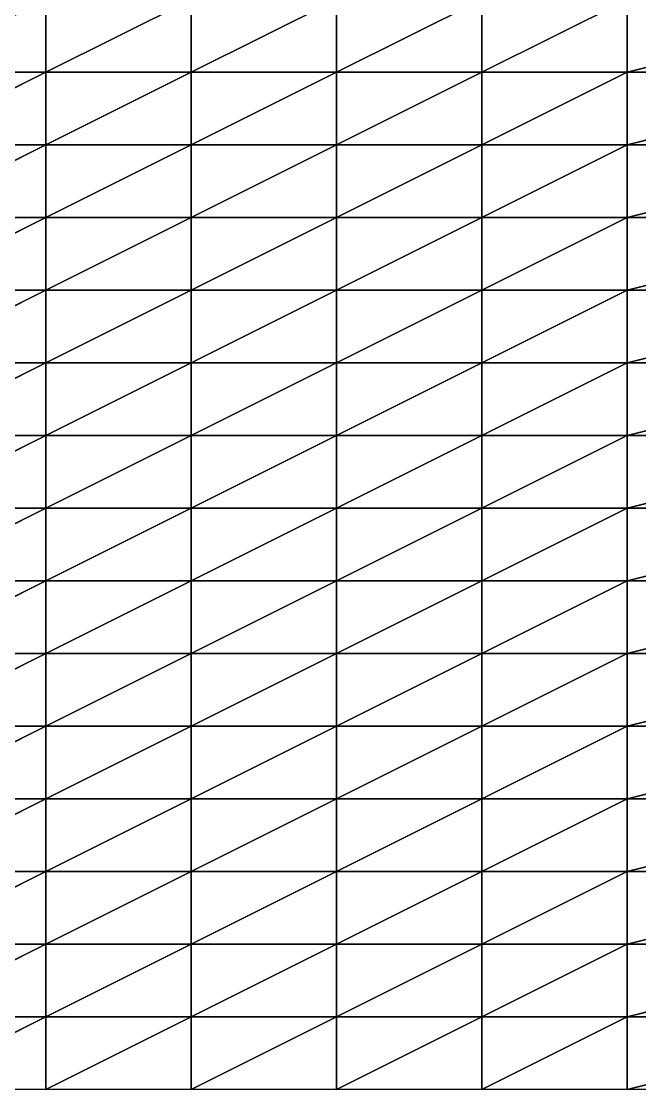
# Model space of a CAD drawing. Header units: metres. Extents: x -2000 to 14750, y -2250 to 1500.
# Drawn here: x 8458 to 9521, y -2250 to -413 of the extents above; entities that cross this region are included whole.
import ezdxf

# ---------------------------------------------------------------- set-up
doc = ezdxf.new("R2010")
doc.units = ezdxf.units.M

msp = doc.modelspace()

# ---------------------------------------------------------------- linework, layer by layer
for p, q in [((8750, -375, -6548.4863), (8500, -500, -6571.196)), ((8500, -500, -6571.196), (8500, -375, -6547.937)), ((8500, -500, -6571.196), (8750, -375, -6548.4863)), ((8500, -375, -6547.937), (8500, -500, -6571.196)), ((9000, -375, -6497.1846), (8750, -500, -6560.159)), ((8750, -500, -6560.159), (8750, -375, -6548.4863)), ((8750, -500, -6560.159), (9000, -375, -6497.1846)), ((8750, -375, -6548.4863), (8750, -500, -6560.159)), ((9250, -375, -6503.163), (9000, -500, -6502.1147)), ((9000, -500, -6502.1147), (9000, -375, -6497.1846)), ((9000, -500, -6502.1147), (9250, -375, -6503.163)), ((9000, -375, -6497.1846), (9000, -500, -6502.1147)), ((9500, -375, -6504.5596), (9250, -500, -6499.071)), ((9250, -500, -6499.071), (9250, -375, -6503.163)), ((9250, -500, -6499.071), (9500, -375, -6504.5596)), ((9250, -375, -6503.163), (9250, -500, -6499.071)), ((10000, -375, -6554.4004), (9500, -500, -6506.6465)), ((9500, -500, -6506.6465), (9500, -375, -6504.5596)), ((9500, -500, -6506.6465), (10000, -375, -6554.4004)), ((9500, -375, -6504.5596), (9500, -500, -6506.6465)), ((8500, -500, -6571.196), (8250, -500, -6501.991)), ((8500, -500, -6571.196), (8250, -625, -6507.585)), ((8250, -500, -6501.991), (8500, -500, -6571.196)), ((8250, -625, -6507.585), (8500, -500, -6571.196)), ((8750, -500, -6560.159), (8500, -500, -6571.196)), ((8750, -500, -6560.159), (8500, -625, -6577.751)), ((8500, -625, -6577.751), (8500, -500, -6571.196)), ((8500, -500, -6571.196), (8750, -500, -6560.159)), ((8500, -625, -6577.751), (8750, -500, -6560.159)), ((8500, -500, -6571.196), (8500, -625, -6577.751)), ((9000, -500, -6502.1147), (8750, -500, -6560.159)), ((9000, -500, -6502.1147), (8750, -625, -6567.053)), ((8750, -625, -6567.053), (8750, -500, -6560.159)), ((8750, -500, -6560.159), (9000, -500, -6502.1147)), ((8750, -625, -6567.053), (9000, -500, -6502.1147)), ((8750, -500, -6560.159), (8750, -625, -6567.053)), ((9250, -500, -6499.071), (9000, -500, -6502.1147)), ((9250, -500, -6499.071), (9000, -625, -6508.0796)), ((9000, -625, -6508.0796), (9000, -500, -6502.1147)), ((9000, -500, -6502.1147), (9250, -500, -6499.071)), ((9000, -625, -6508.0796), (9250, -500, -6499.071)), ((9000, -500, -6502.1147), (9000, -625, -6508.0796)), ((9500, -500, -6506.6465), (9250, -500, -6499.071)), ((9500, -500, -6506.6465), (9250, -625, -6498.233)), ((9250, -625, -6498.233), (9250, -500, -6499.071)), ((9250, -500, -6499.071), (9500, -500, -6506.6465)), ((9250, -625, -6498.233), (9500, -500, -6506.6465)), ((9250, -500, -6499.071), (9250, -625, -6498.233)), ((10000, -500, -6576.538), (9500, -500, -6506.6465)), ((10000, -500, -6576.538), (9500, -625, -6502.2383)), ((9500, -625, -6502.2383), (9500, -500, -6506.6465)), ((9500, -500, -6506.6465), (10000, -500, -6576.538)), ((9500, -625, -6502.2383), (10000, -500, -6576.538)), ((9500, -500, -6506.6465), (9500, -625, -6502.2383)), ((8500, -625, -6577.751), (8250, -625, -6507.585)), ((8500, -625, -6577.751), (8250, -750, -6506.7656)), ((8250, -625, -6507.585), (8500, -625, -6577.751)), ((8250, -750, -6506.7656), (8500, -625, -6577.751)), ((8750, -625, -6567.053), (8500, -625, -6577.751)), ((8750, -625, -6567.053), (8500, -750, -6574.908)), ((8500, -750, -6574.908), (8500, -625, -6577.751)), ((8500, -625, -6577.751), (8750, -625, -6567.053)), ((8500, -750, -6574.908), (8750, -625, -6567.053)), ((8500, -625, -6577.751), (8500, -750, -6574.908)), ((9000, -625, -6508.0796), (8750, -625, -6567.053)), ((9000, -625, -6508.0796), (8750, -750, -6572.963)), ((8750, -750, -6572.963), (8750, -625, -6567.053)), ((8750, -625, -6567.053), (9000, -625, -6508.0796)), ((8750, -750, -6572.963), (9000, -625, -6508.0796)), ((8750, -625, -6567.053), (8750, -750, -6572.963)), ((9250, -625, -6498.233), (9000, -625, -6508.0796)), ((9250, -625, -6498.233), (9000, -750, -6506.418)), ((9000, -750, -6506.418), (9000, -625, -6508.0796)), ((9000, -625, -6508.0796), (9250, -625, -6498.233)), ((9000, -750, -6506.418), (9250, -625, -6498.233)), ((9000, -625, -6508.0796), (9000, -750, -6506.418)), ((9500, -625, -6502.2383), (9250, -625, -6498.233)), ((9500, -625, -6502.2383), (9250, -750, -6500.659)), ((9250, -750, -6500.659), (9250, -625, -6498.233)), ((9250, -625, -6498.233), (9500, -625, -6502.2383)), ((9250, -750, -6500.659), (9500, -625, -6502.2383)), ((9250, -625, -6498.233), (9250, -750, -6500.659)), ((10000, -625, -6584.8604), (9500, -625, -6502.2383)), ((10000, -625, -6584.8604), (9500, -750, -6499.2812)), ((9500, -750, -6499.2812), (9500, -625, -6502.2383)), ((9500, -625, -6502.2383), (10000, -625, -6584.8604)), ((9500, -750, -6499.2812), (10000, -625, -6584.8604)), ((9500, -625, -6502.2383), (9500, -750, -6499.2812)), ((8500, -750, -6574.908), (8250, -750, -6506.7656)), ((8500, -750, -6574.908), (8250, -875, -6507.8413)), ((8250, -750, -6506.7656), (8500, -750, -6574.908)), ((8250, -875, -6507.8413), (8500, -750, -6574.908)), ((8750, -750, -6572.963), (8500, -750, -6574.908)), ((8750, -750, -6572.963), (8500, -875, -6572.7754)), ((8500, -875, -6572.7754), (8500, -750, -6574.908)), ((8500, -750, -6574.908), (8750, -750, -6572.963)), ((8500, -875, -6572.7754), (8750, -750, -6572.963)), ((8500, -750, -6574.908), (8500, -875, -6572.7754)), ((9000, -750, -6506.418), (8750, -750, -6572.963)), ((9000, -750, -6506.418), (8750, -875, -6575.911)), ((8750, -875, -6575.911), (8750, -750, -6572.963)), ((8750, -750, -6572.963), (9000, -750, -6506.418)), ((8750, -875, -6575.911), (9000, -750, -6506.418)), ((8750, -750, -6572.963), (8750, -875, -6575.911)), ((9250, -750, -6500.659), (9000, -750, -6506.418)), ((9250, -750, -6500.659), (9000, -875, -6503.772)), ((9000, -875, -6503.772), (9000, -750, -6506.418)), ((9000, -750, -6506.418), (9250, -750, -6500.659)), ((9000, -875, -6503.772), (9250, -750, -6500.659)), ((9000, -750, -6506.418), (9000, -875, -6503.772)), ((9500, -750, -6499.2812), (9250, -750, -6500.659)), ((9500, -750, -6499.2812), (9250, -875, -6498.508)), ((9250, -875, -6498.508), (9250, -750, -6500.659)), ((9250, -750, -6500.659), (9500, -750, -6499.2812)), ((9250, -875, -6498.508), (9500, -750, -6499.2812)), ((9250, -750, -6500.659), (9250, -875, -6498.508)), ((10000, -750, -6586.371), (9500, -750, -6499.2812)), ((10000, -750, -6586.371), (9500, -875, -6496.3105)), ((9500, -875, -6496.3105), (9500, -750, -6499.2812)), ((9500, -750, -6499.2812), (10000, -750, -6586.371)), ((9500, -875, -6496.3105), (10000, -750, -6586.371)), ((9500, -750, -6499.2812), (9500, -875, -6496.3105)), ((8500, -875, -6572.7754), (8250, -875, -6507.8413)), ((8500, -875, -6572.7754), (8250, -1000, -6505.058)), ((8250, -875, -6507.8413), (8500, -875, -6572.7754)), ((8250, -1000, -6505.058), (8500, -875, -6572.7754)), ((8750, -875, -6575.911), (8500, -875, -6572.7754)), ((8750, -875, -6575.911), (8500, -1000, -6568.207)), ((8500, -1000, -6568.207), (8500, -875, -6572.7754)), ((8500, -875, -6572.7754), (8750, -875, -6575.911)), ((8500, -1000, -6568.207), (8750, -875, -6575.911)), ((8500, -875, -6572.7754), (8500, -1000, -6568.207)), ((9000, -875, -6503.772), (8750, -875, -6575.911)), ((9000, -875, -6503.772), (8750, -1000, -6575.4897)), ((8750, -1000, -6575.4897), (8750, -875, -6575.911)), ((8750, -875, -6575.911), (9000, -875, -6503.772)), ((8750, -1000, -6575.4897), (9000, -875, -6503.772)), ((8750, -875, -6575.911), (8750, -1000, -6575.4897)), ((9250, -875, -6498.508), (9000, -875, -6503.772)), ((9250, -875, -6498.508), (9000, -1000, -6499.4185)), ((9000, -1000, -6499.4185), (9000, -875, -6503.772)), ((9000, -875, -6503.772), (9250, -875, -6498.508)), ((9000, -1000, -6499.4185), (9250, -875, -6498.508)), ((9000, -875, -6503.772), (9000, -1000, -6499.4185)), ((9500, -875, -6496.3105), (9250, -875, -6498.508)), ((9500, -875, -6496.3105), (9250, -1000, -6499.144)), ((9250, -1000, -6499.144), (9250, -875, -6498.508)), ((9250, -875, -6498.508), (9500, -875, -6496.3105)), ((9250, -1000, -6499.144), (9500, -875, -6496.3105)), ((9250, -875, -6498.508), (9250, -1000, -6499.144)), ((10000, -875, -6583.3174), (9500, -875, -6496.3105)), ((10000, -875, -6583.3174), (9500, -1000, -6495.624)), ((9500, -1000, -6495.624), (9500, -875, -6496.3105)), ((9500, -875, -6496.3105), (10000, -875, -6583.3174)), ((9500, -1000, -6495.624), (10000, -875, -6583.3174)), ((9500, -875, -6496.3105), (9500, -1000, -6495.624)), ((8500, -1000, -6568.207), (8250, -1000, -6505.058)), ((8500, -1000, -6568.207), (8250, -1125, -6501.9683)), ((8250, -1000, -6505.058), (8500, -1000, -6568.207)), ((8250, -1125, -6501.9683), (8500, -1000, -6568.207)), ((8750, -1000, -6575.4897), (8500, -1000, -6568.207)), ((8750, -1000, -6575.4897), (8500, -1125, -6546.3945)), ((8500, -1125, -6546.3945), (8500, -1000, -6568.207)), ((8500, -1000, -6568.207), (8750, -1000, -6575.4897)), ((8500, -1125, -6546.3945), (8750, -1000, -6575.4897)), ((8500, -1000, -6568.207), (8500, -1125, -6546.3945)), ((9000, -1000, -6499.4185), (8750, -1000, -6575.4897)), ((9000, -1000, -6499.4185), (8750, -1125, -6576.6523)), ((8750, -1125, -6576.6523), (8750, -1000, -6575.4897)), ((8750, -1000, -6575.4897), (9000, -1000, -6499.4185)), ((8750, -1125, -6576.6523), (9000, -1000, -6499.4185)), ((8750, -1000, -6575.4897), (8750, -1125, -6576.6523)), ((9250, -1000, -6499.144), (9000, -1000, -6499.4185)), ((9250, -1000, -6499.144), (9000, -1125, -6493.8477)), ((9000, -1125, -6493.8477), (9000, -1000, -6499.4185)), ((9000, -1000, -6499.4185), (9250, -1000, -6499.144)), ((9000, -1125, -6493.8477), (9250, -1000, -6499.144)), ((9000, -1000, -6499.4185), (9000, -1125, -6493.8477)), ((9500, -1000, -6495.624), (9250, -1000, -6499.144)), ((9500, -1000, -6495.624), (9250, -1125, -6494.8184)), ((9250, -1125, -6494.8184), (9250, -1000, -6499.144)), ((9250, -1000, -6499.144), (9500, -1000, -6495.624)), ((9250, -1125, -6494.8184), (9500, -1000, -6495.624)), ((9250, -1000, -6499.144), (9250, -1125, -6494.8184)), ((10000, -1000, -6576.332), (9500, -1000, -6495.624)), ((10000, -1000, -6576.332), (9500, -1125, -6498.302)), ((9500, -1125, -6498.302), (9500, -1000, -6495.624)), ((9500, -1000, -6495.624), (10000, -1000, -6576.332)), ((9500, -1125, -6498.302), (10000, -1000, -6576.332)), ((9500, -1000, -6495.624), (9500, -1125, -6498.302)), ((8500, -1125, -6546.3945), (8250, -1125, -6501.9683)), ((8500, -1125, -6546.3945), (8250, -1250, -6491.1514)), ((8250, -1125, -6501.9683), (8500, -1125, -6546.3945)), ((8250, -1250, -6491.1514), (8500, -1125, -6546.3945)), ((8750, -1125, -6576.6523), (8500, -1125, -6546.3945)), ((8750, -1125, -6576.6523), (8500, -1250, -6515.5366)), ((8500, -1250, -6515.5366), (8500, -1125, -6546.3945)), ((8500, -1125, -6546.3945), (8750, -1125, -6576.6523)), ((8500, -1250, -6515.5366), (8750, -1125, -6576.6523)), ((8500, -1125, -6546.3945), (8500, -1250, -6515.5366)), ((9000, -1125, -6493.8477), (8750, -1125, -6576.6523)), ((9000, -1125, -6493.8477), (8750, -1250, -6571.5986)), ((8750, -1250, -6571.5986), (8750, -1125, -6576.6523)), ((8750, -1125, -6576.6523), (9000, -1125, -6493.8477)), ((8750, -1250, -6571.5986), (9000, -1125, -6493.8477)), ((8750, -1125, -6576.6523), (8750, -1250, -6571.5986)), ((9250, -1125, -6494.8184), (9000, -1125, -6493.8477)), ((9250, -1125, -6494.8184), (9000, -1250, -6495.7886)), ((9000, -1250, -6495.7886), (9000, -1125, -6493.8477)), ((9000, -1125, -6493.8477), (9250, -1125, -6494.8184)), ((9000, -1250, -6495.7886), (9250, -1125, -6494.8184)), ((9000, -1125, -6493.8477), (9000, -1250, -6495.7886)), ((9500, -1125, -6498.302), (9250, -1125, -6494.8184)), ((9500, -1125, -6498.302), (9250, -1250, -6496.5254)), ((9250, -1250, -6496.5254), (9250, -1125, -6494.8184)), ((9250, -1125, -6494.8184), (9500, -1125, -6498.302)), ((9250, -1250, -6496.5254), (9500, -1125, -6498.302)), ((9250, -1125, -6494.8184), (9250, -1250, -6496.5254)), ((10000, -1125, -6554.762), (9500, -1125, -6498.302)), ((10000, -1125, -6554.762), (9500, -1250, -6502.8975)), ((9500, -1250, -6502.8975), (9500, -1125, -6498.302)), ((9500, -1125, -6498.302), (10000, -1125, -6554.762)), ((9500, -1250, -6502.8975), (10000, -1125, -6554.762)), ((9500, -1125, -6498.302), (9500, -1250, -6502.8975)), ((8500, -1250, -6515.5366), (8250, -1250, -6491.1514)), ((8500, -1250, -6515.5366), (8250, -1375, -6486.061)), ((8250, -1250, -6491.1514), (8500, -1250, -6515.5366)), ((8250, -1375, -6486.061), (8500, -1250, -6515.5366)), ((8750, -1250, -6571.5986), (8500, -1250, -6515.5366)), ((8750, -1250, -6571.5986), (8500, -1375, -6484.1934)), ((8500, -1375, -6484.1934), (8500, -1250, -6515.5366)), ((8500, -1250, -6515.5366), (8750, -1250, -6571.5986)), ((8500, -1375, -6484.1934), (8750, -1250, -6571.5986)), ((8500, -1250, -6515.5366), (8500, -1375, -6484.1934)), ((9000, -1250, -6495.7886), (8750, -1250, -6571.5986)), ((9000, -1250, -6495.7886), (8750, -1375, -6568.875)), ((8750, -1375, -6568.875), (8750, -1250, -6571.5986)), ((8750, -1250, -6571.5986), (9000, -1250, -6495.7886)), ((8750, -1375, -6568.875), (9000, -1250, -6495.7886)), ((8750, -1250, -6571.5986), (8750, -1375, -6568.875)), ((9250, -1250, -6496.5254), (9000, -1250, -6495.7886)), ((9250, -1250, -6496.5254), (9000, -1375, -6495.894)), ((9000, -1375, -6495.894), (9000, -1250, -6495.7886)), ((9000, -1250, -6495.7886), (9250, -1250, -6496.5254)), ((9000, -1375, -6495.894), (9250, -1250, -6496.5254)), ((9000, -1250, -6495.7886), (9000, -1375, -6495.894)), ((9500, -1250, -6502.8975), (9250, -1250, -6496.5254)), ((9500, -1250, -6502.8975), (9250, -1375, -6499.501)), ((9250, -1375, -6499.501), (9250, -1250, -6496.5254)), ((9250, -1250, -6496.5254), (9500, -1250, -6502.8975)), ((9250, -1375, -6499.501), (9500, -1250, -6502.8975)), ((9250, -1250, -6496.5254), (9250, -1375, -6499.501)), ((10000, -1250, -6526.3945), (9500, -1250, -6502.8975)), ((10000, -1250, -6526.3945), (9500, -1375, -6508.1206)), ((9500, -1375, -6508.1206), (9500, -1250, -6502.8975)), ((9500, -1250, -6502.8975), (10000, -1250, -6526.3945)), ((9500, -1375, -6508.1206), (10000, -1250, -6526.3945)), ((9500, -1250, -6502.8975), (9500, -1375, -6508.1206)), ((8500, -1375, -6484.1934), (8250, -1375, -6486.061)), ((8500, -1375, -6484.1934), (8250, -1500, -6487.805)), ((8250, -1375, -6486.061), (8500, -1375, -6484.1934)), ((8250, -1500, -6487.805), (8500, -1375, -6484.1934)), ((8750, -1375, -6568.875), (8500, -1375, -6484.1934)), ((8750, -1375, -6568.875), (8500, -1500, -6448.712)), ((8500, -1500, -6448.712), (8500, -1375, -6484.1934)), ((8500, -1375, -6484.1934), (8750, -1375, -6568.875)), ((8500, -1500, -6448.712), (8750, -1375, -6568.875)), ((8500, -1375, -6484.1934), (8500, -1500, -6448.712)), ((9000, -1375, -6495.894), (8750, -1375, -6568.875)), ((9000, -1375, -6495.894), (8750, -1500, -6560.2554)), ((8750, -1500, -6560.2554), (8750, -1375, -6568.875)), ((8750, -1375, -6568.875), (9000, -1375, -6495.894)), ((8750, -1500, -6560.2554), (9000, -1375, -6495.894)), ((8750, -1375, -6568.875), (8750, -1500, -6560.2554)), ((9250, -1375, -6499.501), (9000, -1375, -6495.894)), ((9250, -1375, -6499.501), (9000, -1500, -6499.318)), ((9000, -1500, -6499.318), (9000, -1375, -6495.894)), ((9000, -1375, -6495.894), (9250, -1375, -6499.501)), ((9000, -1500, -6499.318), (9250, -1375, -6499.501)), ((9000, -1375, -6495.894), (9000, -1500, -6499.318)), ((9500, -1375, -6508.1206), (9250, -1375, -6499.501)), ((9500, -1375, -6508.1206), (9250, -1500, -6505.7085)), ((9250, -1500, -6505.7085), (9250, -1375, -6499.501)), ((9250, -1375, -6499.501), (9500, -1375, -6508.1206)), ((9250, -1500, -6505.7085), (9500, -1375, -6508.1206)), ((9250, -1375, -6499.501), (9250, -1500, -6505.7085)), ((10000, -1375, -6496.9375), (9500, -1375, -6508.1206)), ((10000, -1375, -6496.9375), (9500, -1500, -6500.8193)), ((9500, -1500, -6500.8193), (9500, -1375, -6508.1206)), ((9500, -1375, -6508.1206), (10000, -1375, -6496.9375)), ((9500, -1500, -6500.8193), (10000, -1375, -6496.9375)), ((9500, -1375, -6508.1206), (9500, -1500, -6500.8193)), ((8500, -1500, -6448.712), (8250, -1500, -6487.805)), ((8500, -1500, -6448.712), (8250, -1625, -6492.6895)), ((8250, -1500, -6487.805), (8500, -1500, -6448.712)), ((8250, -1625, -6492.6895), (8500, -1500, -6448.712)), ((8750, -1500, -6560.2554), (8500, -1500, -6448.712)), ((8750, -1500, -6560.2554), (8500, -1625, -6421.832)), ((8500, -1625, -6421.832), (8500, -1500, -6448.712)), ((8500, -1500, -6448.712), (8750, -1500, -6560.2554)), ((8500, -1625, -6421.832), (8750, -1500, -6560.2554)), ((8500, -1500, -6448.712), (8500, -1625, -6421.832)), ((9000, -1500, -6499.318), (8750, -1500, -6560.2554)), ((9000, -1500, -6499.318), (8750, -1625, -6555.7144)), ((8750, -1625, -6555.7144), (8750, -1500, -6560.2554)), ((8750, -1500, -6560.2554), (9000, -1500, -6499.318)), ((8750, -1625, -6555.7144), (9000, -1500, -6499.318)), ((8750, -1500, -6560.2554), (8750, -1625, -6555.7144)), ((9250, -1500, -6505.7085), (9000, -1500, -6499.318)), ((9250, -1500, -6505.7085), (9000, -1625, -6505.644)), ((9000, -1625, -6505.644), (9000, -1500, -6499.318)), ((9000, -1500, -6499.318), (9250, -1500, -6505.7085)), ((9000, -1625, -6505.644), (9250, -1500, -6505.7085)), ((9000, -1500, -6499.318), (9000, -1625, -6505.644)), ((9500, -1500, -6500.8193), (9250, -1500, -6505.7085)), ((9500, -1500, -6500.8193), (9250, -1625, -6512.1904)), ((9250, -1625, -6512.1904), (9250, -1500, -6505.7085)), ((9250, -1500, -6505.7085), (9500, -1500, -6500.8193)), ((9250, -1625, -6512.1904), (9500, -1500, -6500.8193)), ((9250, -1500, -6505.7085), (9250, -1625, -6512.1904)), ((10000, -1500, -6469.7876), (9500, -1500, -6500.8193)), ((10000, -1500, -6469.7876), (9500, -1625, -6493.042)), ((9500, -1625, -6493.042), (9500, -1500, -6500.8193)), ((9500, -1500, -6500.8193), (10000, -1500, -6469.7876)), ((9500, -1625, -6493.042), (10000, -1500, -6469.7876)), ((9500, -1500, -6500.8193), (9500, -1625, -6493.042)), ((8500, -1625, -6421.832), (8250, -1625, -6492.6895)), ((8500, -1625, -6421.832), (8250, -1750, -6502.385)), ((8250, -1625, -6492.6895), (8500, -1625, -6421.832)), ((8250, -1750, -6502.385), (8500, -1625, -6421.832)), ((8750, -1625, -6555.7144), (8500, -1625, -6421.832)), ((8750, -1625, -6555.7144), (8500, -1750, -6413.0205)), ((8500, -1750, -6413.0205), (8500, -1625, -6421.832)), ((8500, -1625, -6421.832), (8750, -1625, -6555.7144)), ((8500, -1750, -6413.0205), (8750, -1625, -6555.7144)), ((8500, -1625, -6421.832), (8500, -1750, -6413.0205)), ((9000, -1625, -6505.644), (8750, -1625, -6555.7144)), ((9000, -1625, -6505.644), (8750, -1750, -6546.2935)), ((8750, -1750, -6546.2935), (8750, -1625, -6555.7144)), ((8750, -1625, -6555.7144), (9000, -1625, -6505.644)), ((8750, -1750, -6546.2935), (9000, -1625, -6505.644)), ((8750, -1625, -6555.7144), (8750, -1750, -6546.2935)), ((9250, -1625, -6512.1904), (9000, -1625, -6505.644)), ((9250, -1625, -6512.1904), (9000, -1750, -6509.3154)), ((9000, -1750, -6509.3154), (9000, -1625, -6505.644)), ((9000, -1625, -6505.644), (9250, -1625, -6512.1904)), ((9000, -1750, -6509.3154), (9250, -1625, -6512.1904)), ((9000, -1625, -6505.644), (9000, -1750, -6509.3154)), ((9500, -1625, -6493.042), (9250, -1625, -6512.1904)), ((9500, -1625, -6493.042), (9250, -1750, -6513.3257)), ((9250, -1750, -6513.3257), (9250, -1625, -6512.1904)), ((9250, -1625, -6512.1904), (9500, -1625, -6493.042)), ((9250, -1750, -6513.3257), (9500, -1625, -6493.042)), ((9250, -1625, -6512.1904), (9250, -1750, -6513.3257)), ((10000, -1625, -6444.5146), (9500, -1625, -6493.042)), ((10000, -1625, -6444.5146), (9500, -1750, -6492.726)), ((9500, -1750, -6492.726), (9500, -1625, -6493.042)), ((9500, -1625, -6493.042), (10000, -1625, -6444.5146)), ((9500, -1750, -6492.726), (10000, -1625, -6444.5146)), ((9500, -1625, -6493.042), (9500, -1750, -6492.726)), ((8500, -1750, -6413.0205), (8250, -1750, -6502.385)), ((8500, -1750, -6413.0205), (8250, -1875, -6508.0156)), ((8250, -1750, -6502.385), (8500, -1750, -6413.0205)), ((8250, -1875, -6508.0156), (8500, -1750, -6413.0205)), ((8750, -1750, -6546.2935), (8500, -1750, -6413.0205)), ((8750, -1750, -6546.2935), (8500, -1875, -6412.59)), ((8500, -1875, -6412.59), (8500, -1750, -6413.0205)), ((8500, -1750, -6413.0205), (8750, -1750, -6546.2935)), ((8500, -1875, -6412.59), (8750, -1750, -6546.2935)), ((8500, -1750, -6413.0205), (8500, -1875, -6412.59)), ((9000, -1750, -6509.3154), (8750, -1750, -6546.2935)), ((9000, -1750, -6509.3154), (8750, -1875, -6537.367)), ((8750, -1875, -6537.367), (8750, -1750, -6546.2935)), ((8750, -1750, -6546.2935), (9000, -1750, -6509.3154)), ((8750, -1875, -6537.367), (9000, -1750, -6509.3154)), ((8750, -1750, -6546.2935), (8750, -1875, -6537.367)), ((9250, -1750, -6513.3257), (9000, -1750, -6509.3154)), ((9250, -1750, -6513.3257), (9000, -1875, -6505.713)), ((9000, -1875, -6505.713), (9000, -1750, -6509.3154)), ((9000, -1750, -6509.3154), (9250, -1750, -6513.3257)), ((9000, -1875, -6505.713), (9250, -1750, -6513.3257)), ((9000, -1750, -6509.3154), (9000, -1875, -6505.713)), ((9500, -1750, -6492.726), (9250, -1750, -6513.3257)), ((9500, -1750, -6492.726), (9250, -1875, -6513.646)), ((9250, -1875, -6513.646), (9250, -1750, -6513.3257)), ((9250, -1750, -6513.3257), (9500, -1750, -6492.726)), ((9250, -1875, -6513.646), (9500, -1750, -6492.726)), ((9250, -1750, -6513.3257), (9250, -1875, -6513.646)), ((10000, -1750, -6425.2104), (9500, -1750, -6492.726)), ((10000, -1750, -6425.2104), (9500, -1875, -6495.3857)), ((9500, -1875, -6495.3857), (9500, -1750, -6492.726)), ((9500, -1750, -6492.726), (10000, -1750, -6425.2104)), ((9500, -1875, -6495.3857), (10000, -1750, -6425.2104)), ((9500, -1750, -6492.726), (9500, -1875, -6495.3857)), ((8500, -1875, -6412.59), (8250, -1875, -6508.0156)), ((8500, -1875, -6412.59), (8250, -2000, -6507.796)), ((8250, -1875, -6508.0156), (8500, -1875, -6412.59)), ((8250, -2000, -6507.796), (8500, -1875, -6412.59)), ((8750, -1875, -6537.367), (8500, -1875, -6412.59)), ((8750, -1875, -6537.367), (8500, -2000, -6417.323)), ((8500, -2000, -6417.323), (8500, -1875, -6412.59)), ((8500, -1875, -6412.59), (8750, -1875, -6537.367)), ((8500, -2000, -6417.323), (8750, -1875, -6537.367)), ((8500, -1875, -6412.59), (8500, -2000, -6417.323)), ((9000, -1875, -6505.713), (8750, -1875, -6537.367)), ((9000, -1875, -6505.713), (8750, -2000, -6523.259)), ((8750, -2000, -6523.259), (8750, -1875, -6537.367)), ((8750, -1875, -6537.367), (9000, -1875, -6505.713)), ((8750, -2000, -6523.259), (9000, -1875, -6505.713)), ((8750, -1875, -6537.367), (8750, -2000, -6523.259)), ((9250, -1875, -6513.646), (9000, -1875, -6505.713)), ((9250, -1875, -6513.646), (9000, -2000, -6502.824)), ((9000, -2000, -6502.824), (9000, -1875, -6505.713)), ((9000, -1875, -6505.713), (9250, -1875, -6513.646)), ((9000, -2000, -6502.824), (9250, -1875, -6513.646)), ((9000, -1875, -6505.713), (9000, -2000, -6502.824)), ((9500, -1875, -6495.3857), (9250, -1875, -6513.646)), ((9500, -1875, -6495.3857), (9250, -2000, -6508.8027)), ((9250, -2000, -6508.8027), (9250, -1875, -6513.646)), ((9250, -1875, -6513.646), (9500, -1875, -6495.3857)), ((9250, -2000, -6508.8027), (9500, -1875, -6495.3857)), ((9250, -1875, -6513.646), (9250, -2000, -6508.8027)), ((10000, -1875, -6415.7485), (9500, -1875, -6495.3857)), ((10000, -1875, -6415.7485), (9500, -2000, -6500.5674)), ((9500, -2000, -6500.5674), (9500, -1875, -6495.3857)), ((9500, -1875, -6495.3857), (10000, -1875, -6415.7485)), ((9500, -2000, -6500.5674), (10000, -1875, -6415.7485)), ((9500, -1875, -6495.3857), (9500, -2000, -6500.5674)), ((8500, -2000, -6417.323), (8250, -2000, -6507.796)), ((8500, -2000, -6417.323), (8250, -2125, -6504.706)), ((8250, -2000, -6507.796), (8500, -2000, -6417.323)), ((8250, -2125, -6504.706), (8500, -2000, -6417.323)), ((8750, -2000, -6523.259), (8500, -2000, -6417.323)), ((8750, -2000, -6523.259), (8500, -2125, -6431.871)), ((8500, -2125, -6431.871), (8500, -2000, -6417.323)), ((8500, -2000, -6417.323), (8750, -2000, -6523.259)), ((8500, -2125, -6431.871), (8750, -2000, -6523.259)), ((8500, -2000, -6417.323), (8500, -2125, -6431.871)), ((9000, -2000, -6502.824), (8750, -2000, -6523.259)), ((9000, -2000, -6502.824), (8750, -2125, -6512.3413)), ((8750, -2125, -6512.3413), (8750, -2000, -6523.259)), ((8750, -2000, -6523.259), (9000, -2000, -6502.824)), ((8750, -2125, -6512.3413), (9000, -2000, -6502.824)), ((8750, -2000, -6523.259), (8750, -2125, -6512.3413)), ((9250, -2000, -6508.8027), (9000, -2000, -6502.824)), ((9250, -2000, -6508.8027), (9000, -2125, -6502.3667)), ((9000, -2125, -6502.3667), (9000, -2000, -6502.824)), ((9000, -2000, -6502.824), (9250, -2000, -6508.8027)), ((9000, -2125, -6502.3667), (9250, -2000, -6508.8027)), ((9000, -2000, -6502.824), (9000, -2125, -6502.3667)), ((9500, -2000, -6500.5674), (9250, -2000, -6508.8027)), ((9500, -2000, -6500.5674), (9250, -2125, -6500.385)), ((9250, -2125, -6500.385), (9250, -2000, -6508.8027)), ((9250, -2000, -6508.8027), (9500, -2000, -6500.5674)), ((9250, -2125, -6500.385), (9500, -2000, -6500.5674)), ((9250, -2000, -6508.8027), (9250, -2125, -6500.385)), ((10000, -2000, -6413.5146), (9500, -2000, -6500.5674)), ((10000, -2000, -6413.5146), (9500, -2125, -6509.238)), ((9500, -2125, -6509.238), (9500, -2000, -6500.5674)), ((9500, -2000, -6500.5674), (10000, -2000, -6413.5146)), ((9500, -2125, -6509.238), (10000, -2000, -6413.5146)), ((9500, -2000, -6500.5674), (9500, -2125, -6509.238)), ((8500, -2125, -6431.871), (8250, -2125, -6504.706)), ((8500, -2125, -6431.871), (8250, -2250, -6504.358)), ((8250, -2125, -6504.706), (8500, -2125, -6431.871)), ((8250, -2250, -6504.358), (8500, -2125, -6431.871)), ((8750, -2125, -6512.3413), (8500, -2125, -6431.871)), ((8750, -2125, -6512.3413), (8500, -2250, -6458.2246)), ((8500, -2250, -6458.2246), (8500, -2125, -6431.871)), ((8500, -2125, -6431.871), (8750, -2125, -6512.3413)), ((8500, -2250, -6458.2246), (8750, -2125, -6512.3413)), ((8500, -2125, -6431.871), (8500, -2250, -6458.2246)), ((9000, -2125, -6502.3667), (8750, -2125, -6512.3413)), ((9000, -2125, -6502.3667), (8750, -2250, -6496.0264)), ((8750, -2250, -6496.0264), (8750, -2125, -6512.3413)), ((8750, -2125, -6512.3413), (9000, -2125, -6502.3667)), ((8750, -2250, -6496.0264), (9000, -2125, -6502.3667)), ((8750, -2125, -6512.3413), (8750, -2250, -6496.0264)), ((9250, -2125, -6500.385), (9000, -2125, -6502.3667)), ((9250, -2125, -6500.385), (9000, -2250, -6499.8125)), ((9000, -2250, -6499.8125), (9000, -2125, -6502.3667)), ((9000, -2125, -6502.3667), (9250, -2125, -6500.385)), ((9000, -2250, -6499.8125), (9250, -2125, -6500.385)), ((9000, -2125, -6502.3667), (9000, -2250, -6499.8125)), ((9500, -2125, -6509.238), (9250, -2125, -6500.385)), ((9500, -2125, -6509.238), (9250, -2250, -6498.2466)), ((9250, -2250, -6498.2466), (9250, -2125, -6500.385)), ((9250, -2125, -6500.385), (9500, -2125, -6509.238)), ((9250, -2250, -6498.2466), (9500, -2125, -6509.238)), ((9250, -2125, -6500.385), (9250, -2250, -6498.2466)), ((10000, -2125, -6411.995), (9500, -2125, -6509.238)), ((10000, -2125, -6411.995), (9500, -2250, -6507.3745)), ((9500, -2250, -6507.3745), (9500, -2125, -6509.238)), ((9500, -2125, -6509.238), (10000, -2125, -6411.995)), ((9500, -2250, -6507.3745), (10000, -2125, -6411.995)), ((9500, -2125, -6509.238), (9500, -2250, -6507.3745)), ((8500, -2250, -6458.2246), (8250, -2250, -6504.358)), ((8750, -2250, -6496.0264), (8500, -2250, -6458.2246)), ((9000, -2250, -6499.8125), (8750, -2250, -6496.0264)), ((9250, -2250, -6498.2466), (9000, -2250, -6499.8125)), ((9500, -2250, -6507.3745), (9250, -2250, -6498.2466)), ((10000, -2250, -6417.218), (9500, -2250, -6507.3745))]:
    msp.add_line(p, q)
for points in [[(8500, -375, -6547.937), (8250, -500, -6501.991), (8250, -375, -6497.647), (8250, -374.9999, -6497.647)], [(8250, -500, -6501.991), (8500, -375, -6547.937), (8500, -500, -6571.196), (8500, -499.9999, -6571.196)], [(8750, -375, -6548.4863), (8500, -500, -6571.196), (8500, -375, -6547.937), (8500, -374.9999, -6547.937)], [(8500, -500, -6571.196), (8750, -375, -6548.4863), (8750, -500, -6560.159), (8750, -499.9999, -6560.159)], [(9000, -375, -6497.1846), (8750, -500, -6560.159), (8750, -375, -6548.4863), (8750, -374.9999, -6548.4863)], [(8750, -500, -6560.159), (9000, -375, -6497.1846), (9000, -500, -6502.1147), (9000, -499.9999, -6502.1147)], [(9250, -375, -6503.163), (9000, -500, -6502.1147), (9000, -375, -6497.1846), (9000, -374.9999, -6497.1846)], [(9000, -500, -6502.1147), (9250, -375, -6503.163), (9250, -500, -6499.071), (9250, -499.9999, -6499.071)], [(9500, -375, -6504.5596), (9250, -500, -6499.071), (9250, -375, -6503.163), (9250, -374.9999, -6503.163)], [(9250, -500, -6499.071), (9500, -375, -6504.5596), (9500, -500, -6506.6465), (9500, -499.9999, -6506.6465)], [(10000, -375, -6554.4004), (9500, -500, -6506.6465), (9500, -375, -6504.5596), (9500, -374.9999, -6504.5596)], [(9500, -500, -6506.6465), (10000, -375, -6554.4004), (10000, -500, -6576.538), (10000, -499.9999, -6576.538)], [(8500, -500, -6571.196), (8250, -625, -6507.585), (8250, -500, -6501.991), (8250, -499.9999, -6501.991)], [(8250, -625, -6507.585), (8500, -500, -6571.196), (8500, -625, -6577.751), (8500, -624.9999, -6577.751)], [(8750, -500, -6560.159), (8500, -625, -6577.751), (8500, -500, -6571.196), (8500, -499.9999, -6571.196)], [(8500, -625, -6577.751), (8750, -500, -6560.159), (8750, -625, -6567.053), (8750, -624.9999, -6567.053)], [(9000, -500, -6502.1147), (8750, -625, -6567.053), (8750, -500, -6560.159), (8750, -499.9999, -6560.159)], [(8750, -625, -6567.053), (9000, -500, -6502.1147), (9000, -625, -6508.0796), (9000, -624.9999, -6508.0796)], [(9250, -500, -6499.071), (9000, -625, -6508.0796), (9000, -500, -6502.1147), (9000, -499.9999, -6502.1147)], [(9000, -625, -6508.0796), (9250, -500, -6499.071), (9250, -625, -6498.233), (9250, -624.9999, -6498.233)], [(9500, -500, -6506.6465), (9250, -625, -6498.233), (9250, -500, -6499.071), (9250, -499.9999, -6499.071)], [(9250, -625, -6498.233), (9500, -500, -6506.6465), (9500, -625, -6502.2383), (9500, -624.9999, -6502.2383)], [(10000, -500, -6576.538), (9500, -625, -6502.2383), (9500, -500, -6506.6465), (9500, -499.9999, -6506.6465)], [(9500, -625, -6502.2383), (10000, -500, -6576.538), (10000, -625, -6584.8604), (10000, -624.9999, -6584.8604)], [(8500, -625, -6577.751), (8250, -750, -6506.7656), (8250, -625, -6507.585), (8250, -624.9999, -6507.585)], [(8250, -750, -6506.7656), (8500, -625, -6577.751), (8500, -750, -6574.908), (8500, -749.9999, -6574.908)], [(8750, -625, -6567.053), (8500, -750, -6574.908), (8500, -625, -6577.751), (8500, -624.9999, -6577.751)], [(8500, -750, -6574.908), (8750, -625, -6567.053), (8750, -750, -6572.963), (8750, -749.9999, -6572.963)], [(9000, -625, -6508.0796), (8750, -750, -6572.963), (8750, -625, -6567.053), (8750, -624.9999, -6567.053)], [(8750, -750, -6572.963), (9000, -625, -6508.0796), (9000, -750, -6506.418), (9000, -749.9999, -6506.418)], [(9250, -625, -6498.233), (9000, -750, -6506.418), (9000, -625, -6508.0796), (9000, -624.9999, -6508.0796)], [(9000, -750, -6506.418), (9250, -625, -6498.233), (9250, -750, -6500.659), (9250, -749.9999, -6500.659)], [(9500, -625, -6502.2383), (9250, -750, -6500.659), (9250, -625, -6498.233), (9250, -624.9999, -6498.233)], [(9250, -750, -6500.659), (9500, -625, -6502.2383), (9500, -750, -6499.2812), (9500, -749.9999, -6499.2812)], [(10000, -625, -6584.8604), (9500, -750, -6499.2812), (9500, -625, -6502.2383), (9500, -624.9999, -6502.2383)], [(9500, -750, -6499.2812), (10000, -625, -6584.8604), (10000, -750, -6586.371), (10000, -749.9999, -6586.371)], [(8500, -750, -6574.908), (8250, -875, -6507.8413), (8250, -750, -6506.7656), (8250, -749.9999, -6506.7656)], [(8250, -875, -6507.8413), (8500, -750, -6574.908), (8500, -875, -6572.7754), (8500, -874.9999, -6572.7754)], [(8750, -750, -6572.963), (8500, -875, -6572.7754), (8500, -750, -6574.908), (8500, -749.9999, -6574.908)], [(8500, -875, -6572.7754), (8750, -750, -6572.963), (8750, -875, -6575.911), (8750, -874.9999, -6575.911)], [(9000, -750, -6506.418), (8750, -875, -6575.911), (8750, -750, -6572.963), (8750, -749.9999, -6572.963)], [(8750, -875, -6575.911), (9000, -750, -6506.418), (9000, -875, -6503.772), (9000, -874.9999, -6503.772)], [(9250, -750, -6500.659), (9000, -875, -6503.772), (9000, -750, -6506.418), (9000, -749.9999, -6506.418)], [(9000, -875, -6503.772), (9250, -750, -6500.659), (9250, -875, -6498.508), (9250, -874.9999, -6498.508)], [(9500, -750, -6499.2812), (9250, -875, -6498.508), (9250, -750, -6500.659), (9250, -749.9999, -6500.659)], [(9250, -875, -6498.508), (9500, -750, -6499.2812), (9500, -875, -6496.3105), (9500, -874.9999, -6496.3105)], [(10000, -750, -6586.371), (9500, -875, -6496.3105), (9500, -750, -6499.2812), (9500, -749.9999, -6499.2812)], [(9500, -875, -6496.3105), (10000, -750, -6586.371), (10000, -875, -6583.3174), (10000, -874.9999, -6583.3174)], [(8500, -875, -6572.7754), (8250, -1000, -6505.058), (8250, -875, -6507.8413), (8250, -874.9999, -6507.8413)], [(8250, -1000, -6505.058), (8500, -875, -6572.7754), (8500, -1000, -6568.207), (8500, -999.9999, -6568.207)], [(8750, -875, -6575.911), (8500, -1000, -6568.207), (8500, -875, -6572.7754), (8500, -874.9999, -6572.7754)], [(8500, -1000, -6568.207), (8750, -875, -6575.911), (8750, -1000, -6575.4897), (8750, -999.9999, -6575.4897)], [(9000, -875, -6503.772), (8750, -1000, -6575.4897), (8750, -875, -6575.911), (8750, -874.9999, -6575.911)], [(8750, -1000, -6575.4897), (9000, -875, -6503.772), (9000, -1000, -6499.4185), (9000, -999.9999, -6499.4185)], [(9250, -875, -6498.508), (9000, -1000, -6499.4185), (9000, -875, -6503.772), (9000, -874.9999, -6503.772)], [(9000, -1000, -6499.4185), (9250, -875, -6498.508), (9250, -1000, -6499.144), (9250, -999.9999, -6499.144)], [(9500, -875, -6496.3105), (9250, -1000, -6499.144), (9250, -875, -6498.508), (9250, -874.9999, -6498.508)], [(9250, -1000, -6499.144), (9500, -875, -6496.3105), (9500, -1000, -6495.624), (9500, -999.9999, -6495.624)], [(10000, -875, -6583.3174), (9500, -1000, -6495.624), (9500, -875, -6496.3105), (9500, -874.9999, -6496.3105)], [(9500, -1000, -6495.624), (10000, -875, -6583.3174), (10000, -1000, -6576.332), (10000, -999.9999, -6576.332)], [(8500, -1000, -6568.207), (8250, -1125, -6501.9683), (8250, -1000, -6505.058), (8250, -999.9999, -6505.058)], [(8250, -1125, -6501.9683), (8500, -1000, -6568.207), (8500, -1125, -6546.3945), (8500, -1124.9999, -6546.3945)], [(8750, -1000, -6575.4897), (8500, -1125, -6546.3945), (8500, -1000, -6568.207), (8500, -999.9999, -6568.207)], [(8500, -1125, -6546.3945), (8750, -1000, -6575.4897), (8750, -1125, -6576.6523), (8750, -1124.9999, -6576.6523)], [(9000, -1000, -6499.4185), (8750, -1125, -6576.6523), (8750, -1000, -6575.4897), (8750, -999.9999, -6575.4897)], [(8750, -1125, -6576.6523), (9000, -1000, -6499.4185), (9000, -1125, -6493.8477), (9000, -1124.9999, -6493.8477)], [(9250, -1000, -6499.144), (9000, -1125, -6493.8477), (9000, -1000, -6499.4185), (9000, -999.9999, -6499.4185)], [(9000, -1125, -6493.8477), (9250, -1000, -6499.144), (9250, -1125, -6494.8184), (9250, -1124.9999, -6494.8184)], [(9500, -1000, -6495.624), (9250, -1125, -6494.8184), (9250, -1000, -6499.144), (9250, -999.9999, -6499.144)], [(9250, -1125, -6494.8184), (9500, -1000, -6495.624), (9500, -1125, -6498.302), (9500, -1124.9999, -6498.302)], [(10000, -1000, -6576.332), (9500, -1125, -6498.302), (9500, -1000, -6495.624), (9500, -999.9999, -6495.624)], [(9500, -1125, -6498.302), (10000, -1000, -6576.332), (10000, -1125, -6554.762), (10000, -1124.9999, -6554.762)], [(8500, -1125, -6546.3945), (8250, -1250, -6491.1514), (8250, -1125, -6501.9683), (8250, -1124.9999, -6501.9683)], [(8250, -1250, -6491.1514), (8500, -1125, -6546.3945), (8500, -1250, -6515.5366), (8500, -1249.9999, -6515.5366)], [(8750, -1125, -6576.6523), (8500, -1250, -6515.5366), (8500, -1125, -6546.3945), (8500, -1124.9999, -6546.3945)], [(8500, -1250, -6515.5366), (8750, -1125, -6576.6523), (8750, -1250, -6571.5986), (8750, -1249.9999, -6571.5986)], [(9000, -1125, -6493.8477), (8750, -1250, -6571.5986), (8750, -1125, -6576.6523), (8750, -1124.9999, -6576.6523)], [(8750, -1250, -6571.5986), (9000, -1125, -6493.8477), (9000, -1250, -6495.7886), (9000, -1249.9999, -6495.7886)], [(9250, -1125, -6494.8184), (9000, -1250, -6495.7886), (9000, -1125, -6493.8477), (9000, -1124.9999, -6493.8477)], [(9000, -1250, -6495.7886), (9250, -1125, -6494.8184), (9250, -1250, -6496.5254), (9250, -1249.9999, -6496.5254)], [(9500, -1125, -6498.302), (9250, -1250, -6496.5254), (9250, -1125, -6494.8184), (9250, -1124.9999, -6494.8184)], [(9250, -1250, -6496.5254), (9500, -1125, -6498.302), (9500, -1250, -6502.8975), (9500, -1249.9999, -6502.8975)], [(10000, -1125, -6554.762), (9500, -1250, -6502.8975), (9500, -1125, -6498.302), (9500, -1124.9999, -6498.302)], [(9500, -1250, -6502.8975), (10000, -1125, -6554.762), (10000, -1250, -6526.3945), (10000, -1249.9999, -6526.3945)], [(8500, -1250, -6515.5366), (8250, -1375, -6486.061), (8250, -1250, -6491.1514), (8250, -1249.9999, -6491.1514)], [(8250, -1375, -6486.061), (8500, -1250, -6515.5366), (8500, -1375, -6484.1934), (8500, -1374.9999, -6484.1934)], [(8750, -1250, -6571.5986), (8500, -1375, -6484.1934), (8500, -1250, -6515.5366), (8500, -1249.9999, -6515.5366)], [(8500, -1375, -6484.1934), (8750, -1250, -6571.5986), (8750, -1375, -6568.875), (8750, -1374.9999, -6568.875)], [(9000, -1250, -6495.7886), (8750, -1375, -6568.875), (8750, -1250, -6571.5986), (8750, -1249.9999, -6571.5986)], [(8750, -1375, -6568.875), (9000, -1250, -6495.7886), (9000, -1375, -6495.894), (9000, -1374.9999, -6495.894)], [(9250, -1250, -6496.5254), (9000, -1375, -6495.894), (9000, -1250, -6495.7886), (9000, -1249.9999, -6495.7886)], [(9000, -1375, -6495.894), (9250, -1250, -6496.5254), (9250, -1375, -6499.501), (9250, -1374.9999, -6499.501)], [(9500, -1250, -6502.8975), (9250, -1375, -6499.501), (9250, -1250, -6496.5254), (9250, -1249.9999, -6496.5254)], [(9250, -1375, -6499.501), (9500, -1250, -6502.8975), (9500, -1375, -6508.1206), (9500, -1374.9999, -6508.1206)], [(10000, -1250, -6526.3945), (9500, -1375, -6508.1206), (9500, -1250, -6502.8975), (9500, -1249.9999, -6502.8975)], [(9500, -1375, -6508.1206), (10000, -1250, -6526.3945), (10000, -1375, -6496.9375), (10000, -1374.9999, -6496.9375)], [(8500, -1375, -6484.1934), (8250, -1500, -6487.805), (8250, -1375, -6486.061), (8250, -1374.9999, -6486.061)], [(8250, -1500, -6487.805), (8500, -1375, -6484.1934), (8500, -1500, -6448.712), (8500, -1499.9999, -6448.712)], [(8750, -1375, -6568.875), (8500, -1500, -6448.712), (8500, -1375, -6484.1934), (8500, -1374.9999, -6484.1934)], [(8500, -1500, -6448.712), (8750, -1375, -6568.875), (8750, -1500, -6560.2554), (8750, -1499.9999, -6560.2554)], [(9000, -1375, -6495.894), (8750, -1500, -6560.2554), (8750, -1375, -6568.875), (8750, -1374.9999, -6568.875)], [(8750, -1500, -6560.2554), (9000, -1375, -6495.894), (9000, -1500, -6499.318), (9000, -1499.9999, -6499.318)], [(9250, -1375, -6499.501), (9000, -1500, -6499.318), (9000, -1375, -6495.894), (9000, -1374.9999, -6495.894)], [(9000, -1500, -6499.318), (9250, -1375, -6499.501), (9250, -1500, -6505.7085), (9250, -1499.9999, -6505.7085)], [(9500, -1375, -6508.1206), (9250, -1500, -6505.7085), (9250, -1375, -6499.501), (9250, -1374.9999, -6499.501)], [(9250, -1500, -6505.7085), (9500, -1375, -6508.1206), (9500, -1500, -6500.8193), (9500, -1499.9999, -6500.8193)], [(10000, -1375, -6496.9375), (9500, -1500, -6500.8193), (9500, -1375, -6508.1206), (9500, -1374.9999, -6508.1206)], [(9500, -1500, -6500.8193), (10000, -1375, -6496.9375), (10000, -1500, -6469.7876), (10000, -1499.9999, -6469.7876)], [(8500, -1500, -6448.712), (8250, -1625, -6492.6895), (8250, -1500, -6487.805), (8250, -1499.9999, -6487.805)], [(8250, -1625, -6492.6895), (8500, -1500, -6448.712), (8500, -1625, -6421.832), (8500, -1624.9999, -6421.832)], [(8750, -1500, -6560.2554), (8500, -1625, -6421.832), (8500, -1500, -6448.712), (8500, -1499.9999, -6448.712)], [(8500, -1625, -6421.832), (8750, -1500, -6560.2554), (8750, -1625, -6555.7144), (8750, -1624.9999, -6555.7144)], [(9000, -1500, -6499.318), (8750, -1625, -6555.7144), (8750, -1500, -6560.2554), (8750, -1499.9999, -6560.2554)], [(8750, -1625, -6555.7144), (9000, -1500, -6499.318), (9000, -1625, -6505.644), (9000, -1624.9999, -6505.644)], [(9250, -1500, -6505.7085), (9000, -1625, -6505.644), (9000, -1500, -6499.318), (9000, -1499.9999, -6499.318)], [(9000, -1625, -6505.644), (9250, -1500, -6505.7085), (9250, -1625, -6512.1904), (9250, -1624.9999, -6512.1904)], [(9500, -1500, -6500.8193), (9250, -1625, -6512.1904), (9250, -1500, -6505.7085), (9250, -1499.9999, -6505.7085)], [(9250, -1625, -6512.1904), (9500, -1500, -6500.8193), (9500, -1625, -6493.042), (9500, -1624.9999, -6493.042)], [(10000, -1500, -6469.7876), (9500, -1625, -6493.042), (9500, -1500, -6500.8193), (9500, -1499.9999, -6500.8193)], [(9500, -1625, -6493.042), (10000, -1500, -6469.7876), (10000, -1625, -6444.5146), (10000, -1624.9999, -6444.5146)], [(8500, -1625, -6421.832), (8250, -1750, -6502.385), (8250, -1625, -6492.6895), (8250, -1624.9999, -6492.6895)], [(8250, -1750, -6502.385), (8500, -1625, -6421.832), (8500, -1750, -6413.0205), (8500, -1749.9999, -6413.0205)], [(8750, -1625, -6555.7144), (8500, -1750, -6413.0205), (8500, -1625, -6421.832), (8500, -1624.9999, -6421.832)], [(8500, -1750, -6413.0205), (8750, -1625, -6555.7144), (8750, -1750, -6546.2935), (8750, -1749.9999, -6546.2935)], [(9000, -1625, -6505.644), (8750, -1750, -6546.2935), (8750, -1625, -6555.7144), (8750, -1624.9999, -6555.7144)], [(8750, -1750, -6546.2935), (9000, -1625, -6505.644), (9000, -1750, -6509.3154), (9000, -1749.9999, -6509.3154)], [(9250, -1625, -6512.1904), (9000, -1750, -6509.3154), (9000, -1625, -6505.644), (9000, -1624.9999, -6505.644)], [(9000, -1750, -6509.3154), (9250, -1625, -6512.1904), (9250, -1750, -6513.3257), (9250, -1749.9999, -6513.3257)], [(9500, -1625, -6493.042), (9250, -1750, -6513.3257), (9250, -1625, -6512.1904), (9250, -1624.9999, -6512.1904)], [(9250, -1750, -6513.3257), (9500, -1625, -6493.042), (9500, -1750, -6492.726), (9500, -1749.9999, -6492.726)], [(10000, -1625, -6444.5146), (9500, -1750, -6492.726), (9500, -1625, -6493.042), (9500, -1624.9999, -6493.042)], [(9500, -1750, -6492.726), (10000, -1625, -6444.5146), (10000, -1750, -6425.2104), (10000, -1749.9999, -6425.2104)], [(8500, -1750, -6413.0205), (8250, -1875, -6508.0156), (8250, -1750, -6502.385), (8250, -1749.9999, -6502.385)], [(8250, -1875, -6508.0156), (8500, -1750, -6413.0205), (8500, -1875, -6412.59), (8500, -1874.9999, -6412.59)], [(8750, -1750, -6546.2935), (8500, -1875, -6412.59), (8500, -1750, -6413.0205), (8500, -1749.9999, -6413.0205)], [(8500, -1875, -6412.59), (8750, -1750, -6546.2935), (8750, -1875, -6537.367), (8750, -1874.9999, -6537.367)], [(9000, -1750, -6509.3154), (8750, -1875, -6537.367), (8750, -1750, -6546.2935), (8750, -1749.9999, -6546.2935)], [(8750, -1875, -6537.367), (9000, -1750, -6509.3154), (9000, -1875, -6505.713), (9000, -1874.9999, -6505.713)], [(9250, -1750, -6513.3257), (9000, -1875, -6505.713), (9000, -1750, -6509.3154), (9000, -1749.9999, -6509.3154)], [(9000, -1875, -6505.713), (9250, -1750, -6513.3257), (9250, -1875, -6513.646), (9250, -1874.9999, -6513.646)], [(9500, -1750, -6492.726), (9250, -1875, -6513.646), (9250, -1750, -6513.3257), (9250, -1749.9999, -6513.3257)], [(9250, -1875, -6513.646), (9500, -1750, -6492.726), (9500, -1875, -6495.3857), (9500, -1874.9999, -6495.3857)], [(10000, -1750, -6425.2104), (9500, -1875, -6495.3857), (9500, -1750, -6492.726), (9500, -1749.9999, -6492.726)], [(9500, -1875, -6495.3857), (10000, -1750, -6425.2104), (10000, -1875, -6415.7485), (10000, -1874.9999, -6415.7485)], [(8500, -1875, -6412.59), (8250, -2000, -6507.796), (8250, -1875, -6508.0156), (8250, -1874.9999, -6508.0156)], [(8250, -2000, -6507.796), (8500, -1875, -6412.59), (8500, -2000, -6417.323), (8500, -1999.9999, -6417.323)], [(8750, -1875, -6537.367), (8500, -2000, -6417.323), (8500, -1875, -6412.59), (8500, -1874.9999, -6412.59)], [(8500, -2000, -6417.323), (8750, -1875, -6537.367), (8750, -2000, -6523.259), (8750, -1999.9999, -6523.259)], [(9000, -1875, -6505.713), (8750, -2000, -6523.259), (8750, -1875, -6537.367), (8750, -1874.9999, -6537.367)], [(8750, -2000, -6523.259), (9000, -1875, -6505.713), (9000, -2000, -6502.824), (9000, -1999.9999, -6502.824)], [(9250, -1875, -6513.646), (9000, -2000, -6502.824), (9000, -1875, -6505.713), (9000, -1874.9999, -6505.713)], [(9000, -2000, -6502.824), (9250, -1875, -6513.646), (9250, -2000, -6508.8027), (9250, -1999.9999, -6508.8027)], [(9500, -1875, -6495.3857), (9250, -2000, -6508.8027), (9250, -1875, -6513.646), (9250, -1874.9999, -6513.646)], [(9250, -2000, -6508.8027), (9500, -1875, -6495.3857), (9500, -2000, -6500.5674), (9500, -1999.9999, -6500.5674)], [(10000, -1875, -6415.7485), (9500, -2000, -6500.5674), (9500, -1875, -6495.3857), (9500, -1874.9999, -6495.3857)], [(9500, -2000, -6500.5674), (10000, -1875, -6415.7485), (10000, -2000, -6413.5146), (10000, -1999.9999, -6413.5146)], [(8500, -2000, -6417.323), (8250, -2125, -6504.706), (8250, -2000, -6507.796), (8250, -1999.9999, -6507.796)], [(8250, -2125, -6504.706), (8500, -2000, -6417.323), (8500, -2125, -6431.871)], [(8750, -2000, -6523.259), (8500, -2125, -6431.871), (8500, -2000, -6417.323), (8500, -1999.9999, -6417.323)], [(8500, -2125, -6431.871), (8750, -2000, -6523.259), (8750, -2125, -6512.3413)], [(9000, -2000, -6502.824), (8750, -2125, -6512.3413), (8750, -2000, -6523.259), (8750, -1999.9999, -6523.259)], [(8750, -2125, -6512.3413), (9000, -2000, -6502.824), (9000, -2125, -6502.3667)], [(9250, -2000, -6508.8027), (9000, -2125, -6502.3667), (9000, -2000, -6502.824), (9000, -1999.9999, -6502.824)], [(9000, -2125, -6502.3667), (9250, -2000, -6508.8027), (9250, -2125, -6500.385)], [(9500, -2000, -6500.5674), (9250, -2125, -6500.385), (9250, -2000, -6508.8027), (9250, -1999.9999, -6508.8027)], [(9250, -2125, -6500.385), (9500, -2000, -6500.5674), (9500, -2125, -6509.238)], [(10000, -2000, -6413.5146), (9500, -2125, -6509.238), (9500, -2000, -6500.5674), (9500, -1999.9999, -6500.5674)], [(9500, -2125, -6509.238), (10000, -2000, -6413.5146), (10000, -2125, -6411.995)], [(8500, -2125, -6431.871), (8250, -2250, -6504.358), (8250, -2125, -6504.706)], [(8250, -2250, -6504.358), (8500, -2125, -6431.871), (8500, -2250, -6458.2246)], [(8750, -2125, -6512.3413), (8500, -2250, -6458.2246), (8500, -2125, -6431.871)], [(8500, -2250, -6458.2246), (8750, -2125, -6512.3413), (8750, -2250, -6496.0264)], [(9000, -2125, -6502.3667), (8750, -2250, -6496.0264), (8750, -2125, -6512.3413)], [(8750, -2250, -6496.0264), (9000, -2125, -6502.3667), (9000, -2250, -6499.8125)], [(9250, -2125, -6500.385), (9000, -2250, -6499.8125), (9000, -2125, -6502.3667)], [(9000, -2250, -6499.8125), (9250, -2125, -6500.385), (9250, -2250, -6498.2466)], [(9500, -2125, -6509.238), (9250, -2250, -6498.2466), (9250, -2125, -6500.385)], [(9250, -2250, -6498.2466), (9500, -2125, -6509.238), (9500, -2250, -6507.3745)], [(10000, -2125, -6411.995), (9500, -2250, -6507.3745), (9500, -2125, -6509.238)], [(9500, -2250, -6507.3745), (10000, -2125, -6411.995), (10000, -2250, -6417.218)]]:
    msp.add_3dface(points)

doc.saveas('drawing.dxf')
